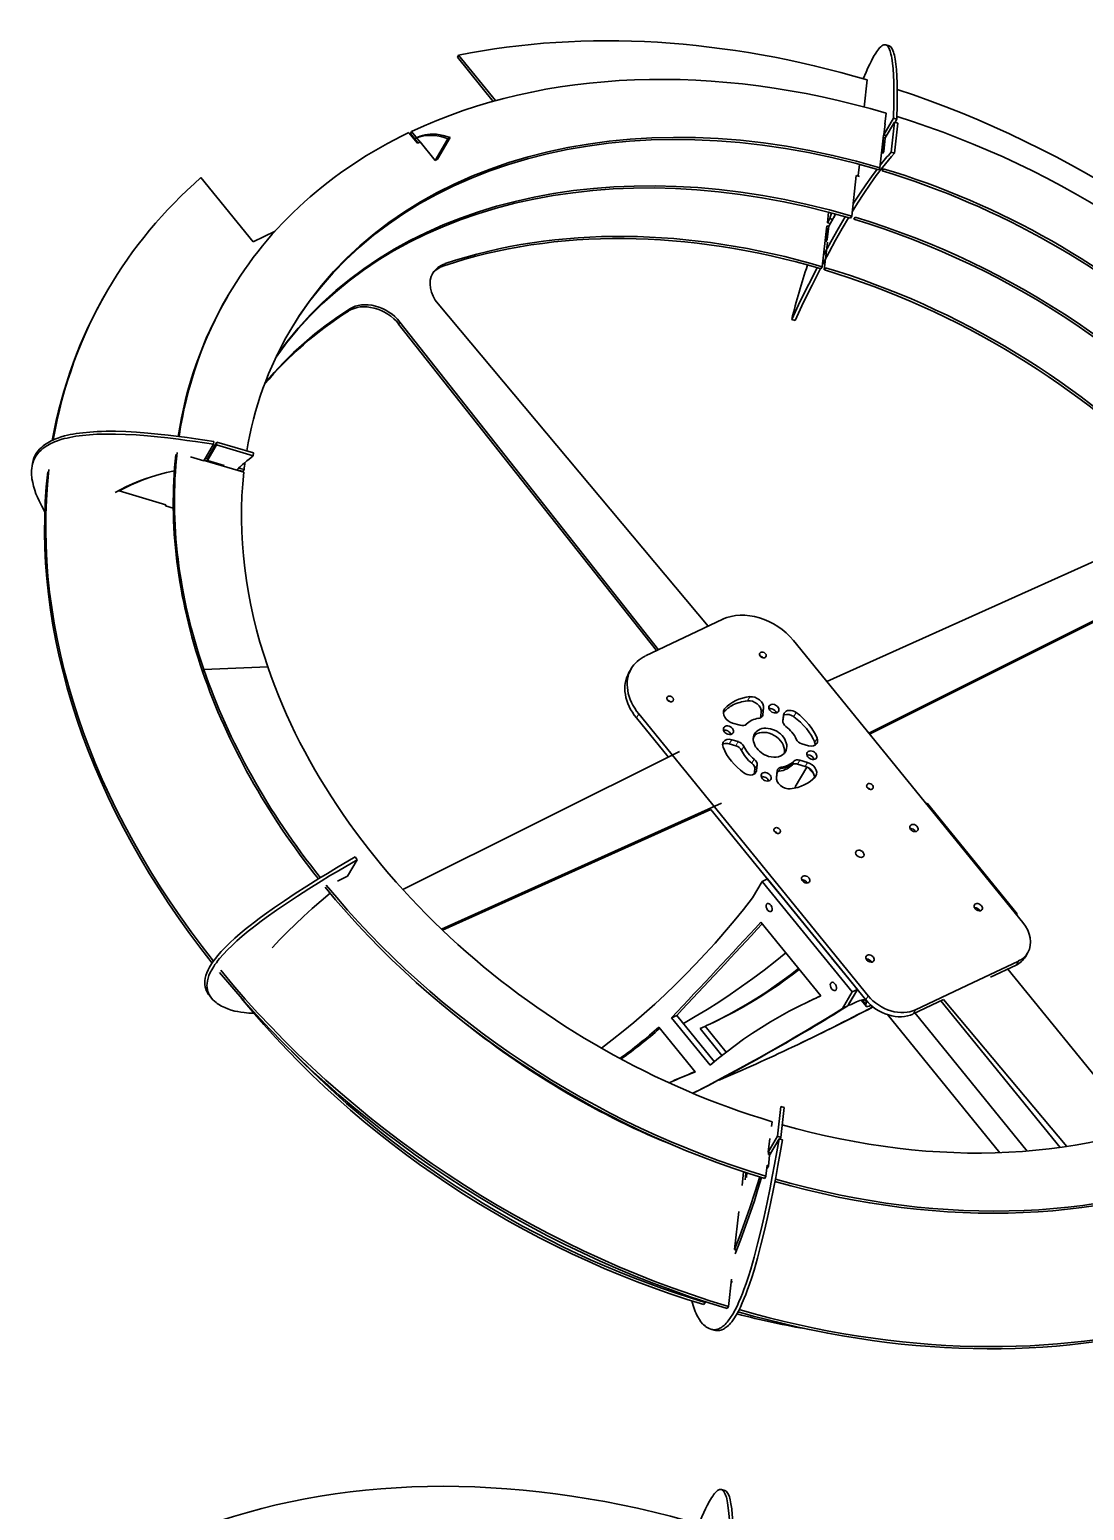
# Model space of a CAD drawing. Extents: x 95 to 1141, y 12 to 831.
# Drawn here: x 759.4 to 858.2, y 661 to 799.6 of the extents above; entities that cross this region are included whole.
import ezdxf

# ---------------------------------------------------------------- set-up
doc = ezdxf.new("R2010")
doc.units = 0

msp = doc.modelspace()

# ---------------------------------------------------------------- linework, layer by layer
at = {"color": 7, "lineweight": 35, "ltscale": 0.008149}
msp.add_line((839.88, 798.08), (839.57, 798.17), dxfattribs=at)
at = {"color": 7, "lineweight": 35, "ltscale": 0.00559}
for p, q in [((799.46, 797.01), (799.58, 797.2)), ((795.06, 789.87), (795.17, 790.06)), ((839.42, 789.27), (839.31, 789.07)), ((836.27, 781.93), (836.39, 782.13)), ((834.09, 779.94), (833.98, 779.74)), ((766.6, 775.03), (766.72, 775.22)), ((779.38, 758.21), (779.49, 758.4)), ((828.24, 692.04), (828.35, 692.24)), ((828.58, 693.18), (828.47, 692.99)), ((822.54, 680.22), (822.66, 680.42))]:
    msp.add_line(p, q, dxfattribs=at)
at = {"color": 7, "lineweight": 35, "ltscale": 0.132791}
msp.add_line((799.46, 797.01), (802.82, 792.88), dxfattribs=at)
at = {"color": 7, "lineweight": 35, "ltscale": 0.137056}
msp.add_line((799.58, 797.2), (803.04, 792.95), dxfattribs=at)
at = {"color": 7, "lineweight": 35, "ltscale": 0.063794}
msp.add_line((837.83, 794.89), (837.54, 792.35), dxfattribs=at)
at = {"color": 7, "lineweight": 35, "ltscale": 0.025695}
for p, q in [((839.61, 791.77), (839.5, 790.75)), ((828.35, 692.24), (828.47, 693.26))]:
    msp.add_line(p, q, dxfattribs=at)
at = {"color": 7, "lineweight": 35, "ltscale": 0.044715}
for p, q in [((839.41, 789.76), (840.31, 791.3)), ((775.73, 759.22), (776.63, 760.77)), ((789.18, 720.34), (790.08, 721.88)), ((827.11, 718.3), (828.01, 719.84)), ((836.92, 709.72), (836.01, 708.18)), ((828.7, 694.2), (829.6, 695.75))]:
    msp.add_line(p, q, dxfattribs=at)
at = {"color": 7, "lineweight": 35, "ltscale": 0.025685}
msp.add_line((839.52, 790.78), (839.41, 789.76), dxfattribs=at)
at = {"color": 7, "lineweight": 35, "ltscale": 0.001044}
msp.add_line((839.52, 790.78), (839.5, 790.74), dxfattribs=at)
at = {"color": 7, "lineweight": 35, "ltscale": 0.000527612}
msp.add_line((839.52, 790.74), (839.5, 790.75), dxfattribs=at)
at = {"color": 7, "lineweight": 35, "ltscale": 0.042641}
msp.add_line((840.39, 790.93), (839.53, 789.46), dxfattribs=at)
at = {"color": 7, "lineweight": 35, "ltscale": 0.07063}
for p, q in [((840.07, 788.12), (840.39, 790.93)), ((840.39, 788.03), (840.7, 790.84))]:
    msp.add_line(p, q, dxfattribs=at)
at = {"color": 7, "lineweight": 35, "ltscale": 0.00815}
for p, q in [((840.62, 791.21), (840.31, 791.3)), ((840.7, 790.84), (840.39, 790.93)), ((840.39, 788.03), (840.07, 788.12)), ((836.82, 785.95), (837.13, 785.86)), ((831.08, 772.37), (830.77, 772.47)), ((829.75, 698.78), (830.06, 698.69)), ((829.43, 695.98), (829.74, 695.88)), ((829.6, 695.75), (829.91, 695.65)), ((823.19, 677.92), (823.5, 677.82)), ((824.51, 662.81), (824.2, 662.9))]:
    msp.add_line(p, q, dxfattribs=at)
at = {"color": 7, "lineweight": 35, "ltscale": 0.008578}
msp.add_line((840.45, 790.92), (840.62, 791.21), dxfattribs=at)
at = {"color": 7, "lineweight": 35, "ltscale": 0.03178}
msp.add_line((794.93, 789.95), (795.73, 788.96), dxfattribs=at)
at = {"color": 7, "lineweight": 35, "ltscale": 0.028535}
msp.add_line((795.06, 789.87), (795.78, 788.98), dxfattribs=at)
at = {"color": 7, "lineweight": 35, "ltscale": 0.031766}
msp.add_line((795.17, 790.06), (795.97, 789.07), dxfattribs=at)
at = {"color": 7, "lineweight": 35, "ltscale": 0.006677}
for p, q in [((795.97, 789.07), (795.73, 788.96)), ((797.61, 787.47), (797.37, 787.35))]:
    msp.add_line(p, q, dxfattribs=at)
at = {"color": 7, "lineweight": 35, "ltscale": 0.055589}
msp.add_line((795.97, 789.08), (797.37, 787.35), dxfattribs=at)
at = {"color": 7, "lineweight": 35, "ltscale": 0.058689}
for p, q in [((797.37, 787.35), (798.56, 789.38)), ((797.61, 787.47), (798.8, 789.49))]:
    msp.add_line(p, q, dxfattribs=at)
at = {"color": 7, "lineweight": 35, "ltscale": 0.006678}
msp.add_line((798.8, 789.49), (798.56, 789.38), dxfattribs=at)
at = {"color": 7, "lineweight": 35, "ltscale": 0.077052}
msp.add_line((839.03, 786.66), (839.38, 789.73), dxfattribs=at)
at = {"color": 7, "lineweight": 35, "ltscale": 0.032105}
for p, q in [((839.28, 787.99), (839.42, 789.27)), ((839.53, 789.46), (839.39, 788.18)), ((834.24, 781.21), (834.09, 779.94)), ((828.57, 694.5), (828.72, 695.78))]:
    msp.add_line(p, q, dxfattribs=at)
at = {"color": 7, "lineweight": 35, "ltscale": 3.07077e-05}
msp.add_line((839.31, 789.07), (839.31, 789.07), dxfattribs=at)
at = {"color": 7, "lineweight": 35, "ltscale": 0.004602}
for p, q in [((839.36, 789.51), (839.53, 789.45)), ((834.03, 781), (834.21, 780.95)), ((834.06, 781.22), (834.23, 781.17))]:
    msp.add_line(p, q, dxfattribs=at)
at = {"color": 7, "lineweight": 35, "ltscale": 0.006852}
msp.add_line((839.38, 789.73), (839.64, 789.65), dxfattribs=at)
at = {"color": 7, "lineweight": 35, "ltscale": 0.006744}
for p, q in [((839.66, 789.68), (839.41, 789.76)), ((834.37, 781.44), (834.11, 781.51)), ((828.57, 694.5), (828.83, 694.43))]:
    msp.add_line(p, q, dxfattribs=at)
at = {"color": 7, "lineweight": 35, "ltscale": 0.002293}
msp.add_line((839.51, 789.24), (839.42, 789.27), dxfattribs=at)
at = {"color": 7, "lineweight": 35, "ltscale": 0.002162}
msp.add_line((839.52, 789.32), (839.47, 789.25), dxfattribs=at)
at = {"color": 7, "lineweight": 35, "ltscale": 0.005589}
for p, q in [((839.39, 788.18), (839.28, 787.99)), ((836.58, 781.84), (836.7, 782.03)), ((777.89, 774.53), (778, 774.72)), ((775.61, 739.49), (775.72, 739.69)), ((775.61, 739.49), (775.72, 739.69)), ((824.73, 679.85), (824.84, 680.04))]:
    msp.add_line(p, q, dxfattribs=at)
at = {"color": 7, "lineweight": 35, "ltscale": 0.026122}
msp.add_line((837.12, 786.98), (837, 785.94), dxfattribs=at)
at = {"color": 7, "lineweight": 35, "ltscale": 0.005588}
for p, q in [((838.92, 786.47), (839.03, 786.66)), ((839.23, 786.38), (839.35, 786.57)), ((833.51, 777.2), (833.62, 777.4)), ((833.82, 777.11), (833.94, 777.3))]:
    msp.add_line(p, q, dxfattribs=at)
at = {"color": 7, "lineweight": 35, "ltscale": 0.19356}
msp.add_line((775.45, 785.75), (780.33, 779.74), dxfattribs=at)
at = {"color": 7, "lineweight": 35, "ltscale": 0.096315}
msp.add_line((836.39, 782.13), (836.82, 785.95), dxfattribs=at)
at = {"color": 7, "lineweight": 35, "ltscale": 0.025035}
msp.add_line((834.22, 782.51), (834.11, 781.51), dxfattribs=at)
at = {"color": 7, "lineweight": 35, "ltscale": 0.027947}
msp.add_line((834.8, 782.18), (834.24, 781.21), dxfattribs=at)
at = {"color": 7, "lineweight": 35, "ltscale": 0.013993}
msp.add_line((834.51, 782.43), (834.34, 781.9), dxfattribs=at)
at = {"color": 7, "lineweight": 35, "ltscale": 0.007704}
msp.add_line((834.83, 782.35), (834.73, 782.05), dxfattribs=at)
at = {"color": 7, "lineweight": 35, "ltscale": 0.004239}
msp.add_line((834.86, 782.34), (834.8, 782.18), dxfattribs=at)
at = {"color": 7, "lineweight": 35, "ltscale": 0.056847}
msp.add_line((782.39, 780.72), (780.33, 779.74), dxfattribs=at)
at = {"color": 7, "lineweight": 35, "ltscale": 0.096301}
msp.add_line((833.62, 777.4), (834.06, 781.22), dxfattribs=at)
at = {"color": 7, "lineweight": 35, "ltscale": 0.031085}
msp.add_line((833.98, 779.74), (834.12, 780.98), dxfattribs=at)
at = {"color": 7, "lineweight": 35, "ltscale": 0.004591}
msp.add_line((834.1, 780.98), (834.01, 780.82), dxfattribs=at)
at = {"color": 7, "lineweight": 35, "ltscale": 0.011179}
for p, q in [((834.34, 781.9), (834.11, 781.51)), ((852.65, 712.79), (852.88, 713.18))]:
    msp.add_line(p, q, dxfattribs=at)
at = {"color": 7, "lineweight": 35, "ltscale": 0.006742}
msp.add_line((834.59, 781.82), (834.34, 781.9), dxfattribs=at)
at = {"color": 7, "lineweight": 35, "ltscale": 0.065216}
msp.add_line((834.12, 779.7), (833.82, 777.11), dxfattribs=at)
at = {"color": 7, "lineweight": 13, "ltscale": 0.005589}
for p, q in [((798.19, 777.49), (798.31, 777.68)), ((824.4, 735.7), (824.51, 735.9))]:
    msp.add_line(p, q, dxfattribs=at)
at = {"color": 7, "lineweight": 35}
for p, q in [((822.95, 743.74), (797.67, 773.93)), ((818.12, 741.45), (793.96, 772.03)), ((818.31, 741.54), (794.08, 772.22)), ((834.06, 738.56), (866.78, 753.29)), ((837.98, 733.74), (869.77, 749.62)), ((838.06, 733.64), (869.66, 749.43)), ((830.93, 742.41), (852.41, 716)), ((816.45, 735.54), (837.94, 709.13)), ((820.25, 732.02), (794.35, 719.08)), ((824.19, 727.18), (797.97, 715.37)), ((823.2, 726.59), (798.07, 715.27)), ((823.2, 726.59), (837.71, 708.75))]:
    msp.add_line(p, q, dxfattribs=at)
at = {"color": 7, "lineweight": 13, "ltscale": 0.00559}
for p, q in [((789.27, 773.25), (789.38, 773.45)), ((793.96, 772.03), (794.08, 772.22)), ((830.83, 730.76), (830.95, 730.96))]:
    msp.add_line(p, q, dxfattribs=at)
at = {"color": 7, "lineweight": 35, "ltscale": 0.042639}
for p, q in [((776.91, 760.73), (776.05, 759.25)), ((776.94, 760.98), (776.08, 759.51)), ((829.43, 695.98), (828.57, 694.5))]:
    msp.add_line(p, q, dxfattribs=at)
at = {"color": 7, "lineweight": 35, "ltscale": 0.00642}
for p, q in [((776.66, 761.02), (776.63, 760.77)), ((776.94, 760.98), (776.91, 760.73)), ((759.63, 758.77), (759.6, 758.51)), ((776.08, 759.51), (776.05, 759.25))]:
    msp.add_line(p, q, dxfattribs=at)
at = {"color": 7, "lineweight": 35, "ltscale": 0.089647}
for p, q in [((780.35, 759.7), (776.91, 760.73)), ((780.38, 759.96), (776.94, 760.98))]:
    msp.add_line(p, q, dxfattribs=at)
at = {"color": 7, "lineweight": 35, "ltscale": 0.006422}
msp.add_line((780.38, 759.96), (780.35, 759.7), dxfattribs=at)
at = {"color": 7, "lineweight": 35, "ltscale": 0.0326}
msp.add_line((774.48, 759.59), (775.73, 759.22), dxfattribs=at)
at = {"color": 7, "lineweight": 35, "ltscale": 0.096859}
msp.add_line((779.46, 758.15), (775.75, 759.26), dxfattribs=at)
at = {"color": 7, "lineweight": 35, "ltscale": 0.045814}
msp.add_line((777.52, 758.76), (775.77, 759.29), dxfattribs=at)
at = {"color": 7, "lineweight": 35, "ltscale": 0.005064}
msp.add_line((776.07, 759.42), (775.88, 759.48), dxfattribs=at)
at = {"color": 7, "lineweight": 35, "ltscale": 0.000914927}
msp.add_line((775.93, 759.24), (775.91, 759.21), dxfattribs=at)
at = {"color": 7, "lineweight": 35, "ltscale": 0.000901507}
msp.add_line((775.96, 759.23), (775.96, 759.19), dxfattribs=at)
at = {"color": 7, "lineweight": 35, "ltscale": 0.040749}
msp.add_line((776.05, 759.25), (777.62, 758.79), dxfattribs=at)
at = {"color": 7, "lineweight": 35, "ltscale": 0.000903023}
msp.add_line((777.52, 758.76), (777.52, 758.73), dxfattribs=at)
at = {"color": 7, "lineweight": 35, "ltscale": 0.002237}
msp.add_line((777.62, 758.79), (777.57, 758.71), dxfattribs=at)
at = {"color": 7, "lineweight": 35, "ltscale": 0.013034}
msp.add_line((779.49, 758.4), (778.99, 758.55), dxfattribs=at)
at = {"color": 7, "lineweight": 35, "ltscale": 0.015041}
msp.add_line((779.38, 758.21), (778.8, 758.38), dxfattribs=at)
at = {"color": 7, "lineweight": 35, "ltscale": 0.002101}
msp.add_line((767.79, 756.48), (767.78, 756.4), dxfattribs=at)
at = {"color": 7, "lineweight": 35, "ltscale": 0.114097}
msp.add_line((767.78, 756.4), (772.16, 755.09), dxfattribs=at)
at = {"color": 7, "lineweight": 35, "ltscale": 0.002209}
msp.add_line((772.14, 755.1), (772.13, 755.01), dxfattribs=at)
at = {"color": 7, "lineweight": 35, "ltscale": 0.00133}
msp.add_line((772.16, 755.09), (772.13, 755.04), dxfattribs=at)
at = {"color": 7, "lineweight": 35, "ltscale": 0.01912}
msp.add_line((772.86, 754.79), (772.13, 755.01), dxfattribs=at)
at = {"color": 7, "lineweight": 35, "ltscale": 0.100156}
msp.add_line((824.31, 744.39), (820.69, 742.67), dxfattribs=at)
at = {"color": 7, "lineweight": 35, "ltscale": 0.100157}
msp.add_line((817.07, 740.95), (820.69, 742.67), dxfattribs=at)
at = {"color": 7, "lineweight": 35, "ltscale": 0.149929}
msp.add_line((775.72, 739.69), (781.71, 739.92), dxfattribs=at)
msp.add_line((775.72, 739.69), (781.71, 739.92), dxfattribs=at)
at = {"color": 7, "lineweight": 35, "ltscale": 0.011178}
msp.add_line((815.53, 739.39), (815.76, 739.77), dxfattribs=at)
at = {"color": 7, "lineweight": 13, "ltscale": 0.011178}
for p, q in [((826.62, 736.75), (826.85, 737.14)), ((816.23, 735.15), (816.45, 735.54)), ((827.91, 735.67), (828.14, 736.05)), ((824.92, 732.72), (825.15, 733.11)), ((832.92, 732.87), (833.14, 733.26)), ((827.04, 730.91), (827.26, 731.3)), ((827.31, 730.37), (827.54, 730.75)), ((830.73, 730.71), (830.96, 731.1)), ((829.57, 730.16), (829.79, 730.54))]:
    msp.add_line(p, q, dxfattribs=at)
at = {"color": 7, "lineweight": 35, "ltscale": 0.117739}
msp.add_line((816.23, 735.15), (819.2, 731.5), dxfattribs=at)
at = {"color": 7, "lineweight": 13, "ltscale": 0.006023}
msp.add_line((824.4, 735.83), (824.52, 736.04), dxfattribs=at)
at = {"color": 7, "lineweight": 35, "ltscale": 0.012652}
msp.add_line((827.86, 735.16), (827.91, 735.67), dxfattribs=at)
at = {"color": 7, "lineweight": 13, "ltscale": 0.007684}
msp.add_line((827.92, 735.2), (828.07, 735.47), dxfattribs=at)
at = {"color": 7, "lineweight": 35, "ltscale": 0.014765}
for p, q in [((828.07, 735.47), (828.14, 736.05)), ((829.41, 730.19), (829.35, 729.61))]:
    msp.add_line(p, q, dxfattribs=at)
at = {"color": 7, "lineweight": 35, "ltscale": 0.010319}
msp.add_line((829.99, 735.27), (829.94, 734.86), dxfattribs=at)
at = {"color": 7, "lineweight": 35, "ltscale": 0.01279}
for p, q in [((830, 735.41), (829.95, 734.91)), ((827.48, 730.24), (827.54, 730.75))]:
    msp.add_line(p, q, dxfattribs=at)
at = {"color": 7, "lineweight": 13, "ltscale": 0.011181}
for p, q in [((830.97, 735.27), (831.19, 735.65)), ((825.55, 732.54), (825.77, 732.93))]:
    msp.add_line(p, q, dxfattribs=at)
at = {"color": 7, "lineweight": 35, "ltscale": 0.01874}
for p, q in [((825.23, 734.67), (825.94, 734.46)), ((832.03, 730.6), (831.31, 730.82)), ((832.26, 730.99), (831.54, 731.2))]:
    msp.add_line(p, q, dxfattribs=at)
at = {"color": 7, "lineweight": 35, "ltscale": 0.016233}
for p, q in [((825.55, 732.54), (824.92, 732.72)), ((831.71, 732.73), (832.34, 732.55))]:
    msp.add_line(p, q, dxfattribs=at)
at = {"color": 7, "lineweight": 35, "ltscale": 0.016235}
msp.add_line((825.77, 732.93), (825.15, 733.11), dxfattribs=at)
at = {"color": 7, "lineweight": 13, "ltscale": 0.011179}
for p, q in [((826.07, 732.11), (826.29, 732.49)), ((831.31, 730.82), (831.54, 731.2)), ((832.03, 730.6), (832.26, 730.99)), ((837.71, 708.75), (837.94, 709.13)), ((842.13, 707.43), (842.35, 707.81))]:
    msp.add_line(p, q, dxfattribs=at)
at = {"color": 7, "lineweight": 35, "ltscale": 0.011895}
msp.add_line((827.26, 729.89), (827.31, 730.37), dxfattribs=at)
at = {"color": 7, "lineweight": 13, "ltscale": 0.009617}
msp.add_line((827.29, 729.91), (827.48, 730.24), dxfattribs=at)
at = {"color": 7, "lineweight": 35, "ltscale": 0.012532}
msp.add_line((829.4, 730.05), (829.34, 729.55), dxfattribs=at)
at = {"color": 7, "lineweight": 35, "ltscale": 0.053827}
msp.add_line((832.18, 730.55), (831.09, 728.69), dxfattribs=at)
at = {"color": 7, "lineweight": 35, "ltscale": 0.020048}
msp.add_line((832.35, 730.46), (832.86, 729.84), dxfattribs=at)
at = {"color": 7, "lineweight": 35, "ltscale": 0.00258}
msp.add_line((831.09, 728.69), (831.16, 728.61), dxfattribs=at)
at = {"color": 7, "lineweight": 35, "ltscale": 0.002583}
msp.add_line((843.46, 727.17), (843.36, 727.13), dxfattribs=at)
at = {"color": 7, "lineweight": 35, "ltscale": 0.333533}
for p, q in [((843.46, 727.17), (851.88, 716.82)), ((828.01, 719.84), (836.43, 709.49)), ((828.5, 720.07), (836.92, 709.72))]:
    msp.add_line(p, q, dxfattribs=at)
at = {"color": 7, "lineweight": 35, "ltscale": 0.007941}
msp.add_line((789.88, 722.13), (790.08, 721.88), dxfattribs=at)
at = {"color": 7, "lineweight": 35, "ltscale": 0.026708}
msp.add_line((788.22, 719.88), (789.18, 720.34), dxfattribs=at)
at = {"color": 7, "lineweight": 35, "ltscale": 0.013355}
for p, q in [((828.5, 720.07), (828.01, 719.84)), ((836.92, 709.72), (836.43, 709.49)), ((820, 707.3), (819.52, 707.07)), ((831.31, 704.55), (830.82, 704.32))]:
    msp.add_line(p, q, dxfattribs=at)
at = {"color": 7, "lineweight": 35, "ltscale": 0.000918332}
msp.add_line((828.48, 720.09), (828.46, 720.06), dxfattribs=at)
at = {"color": 7, "lineweight": 35, "ltscale": 0.095296}
for p, q in [((830.89, 717.13), (828.48, 720.09)), ((836.92, 709.72), (834.51, 712.68))]:
    msp.add_line(p, q, dxfattribs=at)
at = {"color": 7, "lineweight": 35, "ltscale": 0.002582}
msp.add_line((851.88, 716.82), (851.78, 716.78), dxfattribs=at)
at = {"color": 7, "lineweight": 35, "ltscale": 0.002679}
msp.add_line((851.88, 716.82), (851.82, 716.73), dxfattribs=at)
at = {"color": 7, "lineweight": 35, "ltscale": 0.222355}
msp.add_line((827.88, 716.02), (833.5, 709.12), dxfattribs=at)
at = {"color": 7, "lineweight": 35, "ltscale": 0.133543}
for p in [(852, 712.39), (842.35, 707.81)]:
    msp.add_line(p, (847.18, 710.1), dxfattribs=at)
at = {"color": 7, "lineweight": 35, "ltscale": 0.066315}
msp.add_line((851.78, 712.01), (849.38, 710.87), dxfattribs=at)
at = {"color": 7, "lineweight": 35, "ltscale": 0.486375}
msp.add_line((851.01, 711.64), (863.28, 696.55), dxfattribs=at)
at = {"color": 7, "lineweight": 13, "ltscale": 0.011177}
msp.add_line((851.78, 712.01), (852, 712.39), dxfattribs=at)
at = {"color": 7, "lineweight": 35, "ltscale": 0.007942}
msp.add_line((776.24, 709.16), (776.44, 708.92), dxfattribs=at)
at = {"color": 7, "lineweight": 35, "ltscale": 0.013353}
for p, q in [((832.8, 708.81), (832.32, 708.58)), ((836.01, 708.18), (835.53, 707.95))]:
    msp.add_line(p, q, dxfattribs=at)
at = {"color": 7, "lineweight": 35, "ltscale": 0.044713}
msp.add_line((836.43, 709.49), (835.53, 707.95), dxfattribs=at)
at = {"color": 7, "lineweight": 35, "ltscale": 0.039125}
msp.add_line((836.92, 709.72), (836.13, 708.37), dxfattribs=at)
at = {"color": 7, "lineweight": 35, "ltscale": 0.016108}
msp.add_line((836.26, 708.29), (836.84, 708.57), dxfattribs=at)
at = {"color": 7, "lineweight": 35, "ltscale": 0.018025}
msp.add_line((837.73, 708.17), (837.27, 708.73), dxfattribs=at)
at = {"color": 7, "lineweight": 13, "ltscale": 0.013314}
msp.add_line((837.72, 708.34), (837.39, 708.75), dxfattribs=at)
at = {"color": 7, "lineweight": 35, "ltscale": 0.079337}
msp.add_line((842.13, 707.43), (844.99, 708.79), dxfattribs=at)
at = {"color": 7, "lineweight": 35, "ltscale": 0.442446}
msp.add_line((844.73, 708.66), (855.9, 694.93), dxfattribs=at)
at = {"color": 7, "lineweight": 35, "ltscale": 0.44878}
msp.add_line((844.99, 708.79), (856.52, 695.03), dxfattribs=at)
at = {"color": 7, "lineweight": 35, "ltscale": 0.139591}
msp.add_line((820, 707.3), (823.52, 702.97), dxfattribs=at)
at = {"color": 7, "lineweight": 35, "ltscale": 0.000892707}
msp.add_line((836.11, 708.28), (836.09, 708.3), dxfattribs=at)
at = {"color": 7, "lineweight": 35, "ltscale": 0.001003}
for p, q in [((838.2, 708.24), (838.17, 708.22)), ((823.94, 701.26), (823.97, 701.23))]:
    msp.add_line(p, q, dxfattribs=at)
at = {"color": 7, "lineweight": 35, "ltscale": 0.416564}
msp.add_line((839.74, 707.37), (850.26, 694.44), dxfattribs=at)
at = {"color": 7, "lineweight": 35, "ltscale": 0.416508}
msp.add_line((842.32, 707.52), (852.83, 694.59), dxfattribs=at)
at = {"color": 7, "lineweight": 35, "ltscale": 0.135001}
msp.add_line((818.33, 706.21), (821.74, 702.02), dxfattribs=at)
at = {"color": 7, "lineweight": 35, "ltscale": 0.142943}
msp.add_line((819.52, 707.07), (823.12, 702.64), dxfattribs=at)
at = {"color": 7, "lineweight": 35, "ltscale": 0.081062}
msp.add_line((822.19, 706.06), (824.23, 703.55), dxfattribs=at)
at = {"color": 7, "lineweight": 35, "ltscale": 0.0779}
msp.add_line((822.68, 706.28), (824.64, 703.87), dxfattribs=at)
at = {"color": 7, "lineweight": 35, "ltscale": 0.013354}
msp.add_line((823.57, 706.71), (823.09, 706.48), dxfattribs=at)
at = {"color": 7, "lineweight": 35, "ltscale": 0.00234}
msp.add_line((808.27, 700.99), (808.19, 700.94), dxfattribs=at)
at = {"color": 7, "lineweight": 35, "ltscale": 0.00253}
msp.add_line((809.68, 700.15), (809.59, 700.11), dxfattribs=at)
at = {"color": 7, "lineweight": 35, "ltscale": 0.002553}
msp.add_line((809.7, 700.14), (809.61, 700.09), dxfattribs=at)
at = {"color": 7, "lineweight": 35, "ltscale": 0.002294}
msp.add_line((813.29, 698.15), (813.21, 698.11), dxfattribs=at)
at = {"color": 7, "lineweight": 35, "ltscale": 0.070632}
for p, q in [((829.75, 698.78), (829.43, 695.98)), ((830.06, 698.69), (829.74, 695.88))]:
    msp.add_line(p, q, dxfattribs=at)
at = {"color": 7, "lineweight": 35, "ltscale": 0.001858}
msp.add_line((815.49, 697.04), (815.42, 697.01), dxfattribs=at)
at = {"color": 7, "lineweight": 35, "ltscale": 0.011182}
msp.add_line((828.93, 697.34), (828.88, 696.9), dxfattribs=at)
at = {"color": 7, "lineweight": 35, "ltscale": 0.004428}
msp.add_line((829.74, 695.88), (829.65, 695.73), dxfattribs=at)
at = {"color": 7, "lineweight": 35, "ltscale": 0.003072}
msp.add_line((828.59, 693.22), (828.47, 693.26), dxfattribs=at)
at = {"color": 7, "lineweight": 35, "ltscale": 0.025683}
msp.add_line((828.58, 693.18), (828.7, 694.2), dxfattribs=at)
at = {"color": 7, "lineweight": 35, "ltscale": 0.005414}
msp.add_line((828.61, 694.49), (828.59, 694.28), dxfattribs=at)
at = {"color": 7, "lineweight": 35, "ltscale": 0.003489}
msp.add_line((828.59, 694.28), (828.72, 694.24), dxfattribs=at)
at = {"color": 7, "lineweight": 35, "ltscale": 0.002136}
msp.add_line((828.8, 694.44), (828.79, 694.35), dxfattribs=at)
at = {"color": 7, "lineweight": 35, "ltscale": 0.032864}
msp.add_line((826.27, 692.66), (826.12, 691.36), dxfattribs=at)
at = {"color": 7, "lineweight": 35, "ltscale": 0.015301}
msp.add_line((826.41, 691.91), (826.48, 692.52), dxfattribs=at)
at = {"color": 7, "lineweight": 35, "ltscale": 0.001873}
msp.add_line((826.48, 692.52), (826.52, 692.58), dxfattribs=at)
at = {"color": 7, "lineweight": 35, "ltscale": 0.010898}
msp.add_line((826.53, 692.13), (826.58, 692.56), dxfattribs=at)
at = {"color": 7, "lineweight": 35, "ltscale": 0.001203}
msp.add_line((828.49, 693.02), (828.44, 693.04), dxfattribs=at)
at = {"color": 7, "lineweight": 35, "ltscale": 0.00102}
msp.add_line((828.47, 692.99), (828.47, 693.03), dxfattribs=at)
at = {"color": 7, "lineweight": 35, "ltscale": 0.089893}
msp.add_line((825.4, 685.37), (825.81, 688.95), dxfattribs=at)
at = {"color": 7, "lineweight": 35, "ltscale": 0.005352}
msp.add_line((825.4, 685.37), (825.61, 685.31), dxfattribs=at)
at = {"color": 7, "lineweight": 35, "ltscale": 0.064205}
msp.add_line((824.84, 680.04), (825.13, 682.59), dxfattribs=at)
at = {"color": 7, "lineweight": 35, "ltscale": 0.00469}
msp.add_line((825.19, 682.42), (825.09, 682.26), dxfattribs=at)
at = {"color": 7, "lineweight": 35, "ltscale": 0.001187}
msp.add_line((825.1, 682.37), (825.15, 682.36), dxfattribs=at)
at = {"color": 7, "lineweight": 35, "ltscale": 0.001975}
msp.add_line((822.66, 680.42), (822.66, 680.49), dxfattribs=at)
at = {"color": 7, "lineweight": 35}
for points in [[(839.57, 798.17), (839.48, 798.18), (839.39, 798.17), (839.3, 798.14), (839.2, 798.08), (839.1, 797.99), (839, 797.89), (838.92, 797.8), (838.83, 797.69), (838.74, 797.56), (838.64, 797.41), (838.44, 797.07), (838.23, 796.68), (838.07, 796.36), (837.91, 796.02), (837.73, 795.62), (837.47, 794.99)], [(840.31, 791.3), (840.34, 792.7), (840.34, 793.34), (840.34, 793.94), (840.32, 794.68), (840.3, 795.35), (840.26, 795.94), (840.2, 796.47), (840.14, 796.92), (840.1, 797.12), (840.06, 797.3), (840.02, 797.45), (839.98, 797.59), (839.92, 797.75), (839.86, 797.88), (839.79, 797.99), (839.72, 798.07), (839.65, 798.13), (839.57, 798.17)], [(840.62, 791.21), (840.65, 792.61), (840.65, 793.25), (840.65, 793.85), (840.64, 794.59), (840.61, 795.25), (840.57, 795.85), (840.52, 796.37), (840.45, 796.83), (840.42, 797.03), (840.38, 797.21), (840.34, 797.36), (840.3, 797.49), (840.24, 797.65), (840.17, 797.79), (840.11, 797.9), (840.04, 797.98), (839.96, 798.04), (839.88, 798.08)], [(795.5, 789.4), (795.73, 789.5), (795.95, 789.57), (796.19, 789.63), (796.43, 789.67), (796.68, 789.7), (796.97, 789.7), (797.27, 789.68), (797.58, 789.64), (797.9, 789.58), (798.22, 789.49), (798.56, 789.38)], [(795.75, 789.52), (795.97, 789.61), (796.2, 789.69), (796.43, 789.75), (796.67, 789.79), (796.92, 789.81), (797.21, 789.82), (797.51, 789.8), (797.82, 789.76), (798.14, 789.69), (798.46, 789.6), (798.8, 789.49)], [(840.39, 788.03), (840.11, 787.71), (839.83, 787.38), (839.55, 787.04), (839.26, 786.68), (838.69, 785.93), (838.12, 785.12), (837.53, 784.27), (836.94, 783.36), (836.43, 782.55)], [(838.76, 786.52), (838.23, 785.82), (837.7, 785.07), (837.17, 784.28), (836.63, 783.45), (836.52, 783.28)], [(836.09, 781.99), (835.49, 780.97), (834.88, 779.89), (834.27, 778.77), (833.65, 777.6)], [(835.78, 782.08), (835.11, 780.94), (834.43, 779.74), (833.75, 778.47)], [(833.14, 777.31), (832.36, 775.77), (831.57, 774.16), (830.77, 772.47)], [(833.45, 777.22), (832.67, 775.68), (831.88, 774.07), (831.08, 772.37)], [(776.63, 760.77), (775.77, 760.9), (774.93, 761.03), (774.14, 761.14), (773.36, 761.25), (772.35, 761.37), (771.38, 761.48), (770.45, 761.57), (769.39, 761.65), (768.38, 761.7), (767.43, 761.73), (766.54, 761.73), (766.11, 761.73), (765.7, 761.71), (765, 761.67), (764.35, 761.61), (763.74, 761.52), (763.45, 761.47), (763.17, 761.42), (762.91, 761.36), (762.65, 761.3), (762.33, 761.21), (762.02, 761.11), (761.74, 761), (761.56, 760.92), (761.39, 760.84), (761.22, 760.75), (761.07, 760.67), (760.85, 760.53), (760.65, 760.38), (760.47, 760.22), (760.3, 760.06), (760.14, 759.87), (760, 759.66), (759.87, 759.45), (759.77, 759.23), (759.7, 759), (759.64, 758.76), (759.6, 758.51)], [(776.66, 761.02), (775.8, 761.16), (774.96, 761.28), (774.16, 761.4), (773.39, 761.5), (772.38, 761.63), (771.41, 761.73), (770.48, 761.82), (769.42, 761.9), (768.41, 761.96), (767.46, 761.99), (766.57, 761.99), (766.14, 761.98), (765.73, 761.97), (765.03, 761.92), (764.38, 761.86), (763.77, 761.78), (763.48, 761.73), (763.2, 761.68), (762.94, 761.62), (762.68, 761.55), (762.36, 761.46), (762.05, 761.36), (761.77, 761.25), (761.59, 761.17), (761.41, 761.09), (761.25, 761.01), (761.1, 760.92), (760.88, 760.78), (760.68, 760.63), (760.5, 760.48), (760.33, 760.32), (760.17, 760.12), (760.02, 759.92), (759.9, 759.7), (759.8, 759.48), (759.72, 759.25), (759.67, 759.01), (759.63, 758.77)], [(759.6, 758.51), (759.59, 758.36), (759.58, 758.2), (759.58, 758.04), (759.59, 757.88), (759.6, 757.71), (759.62, 757.54), (759.69, 757.19), (759.77, 756.84), (759.89, 756.47), (760, 756.14), (760.14, 755.81), (760.29, 755.48), (760.41, 755.23), (760.54, 754.97), (760.82, 754.46)], [(772.96, 758.28), (772.23, 758.12), (771.52, 757.94), (770.83, 757.74), (770.22, 757.53), (769.62, 757.32), (769.05, 757.08), (768.48, 756.83), (767.93, 756.55), (767.4, 756.26)], [(770.73, 757.71), (770.11, 757.48), (769.51, 757.23), (768.92, 756.97), (768.34, 756.69), (767.78, 756.4)], [(789.88, 722.13), (788.13, 721.1), (787.3, 720.6), (786.5, 720.11), (785.36, 719.4), (784.28, 718.71), (783.27, 718.04), (782.33, 717.4), (781.36, 716.71), (780.9, 716.37), (780.46, 716.03), (780.05, 715.72), (779.67, 715.42), (779.12, 714.96), (778.62, 714.52), (778.16, 714.1), (777.74, 713.69), (777.34, 713.27), (777, 712.87), (776.84, 712.67), (776.69, 712.48), (776.56, 712.3), (776.44, 712.12), (776.26, 711.83), (776.12, 711.55), (776, 711.28), (775.91, 711.03), (775.85, 710.78), (775.82, 710.55), (775.81, 710.34), (775.82, 710.15), (775.85, 709.96), (775.89, 709.79), (775.95, 709.64), (776.02, 709.49), (776.1, 709.36), (776.16, 709.26), (776.24, 709.16)], [(790.08, 721.88), (788.33, 720.85), (787.5, 720.36), (786.7, 719.87), (785.56, 719.15), (784.48, 718.46), (783.47, 717.79), (782.53, 717.15), (781.56, 716.46), (781.1, 716.12), (780.66, 715.78), (780.25, 715.47), (779.87, 715.17), (779.32, 714.71), (778.82, 714.27), (778.36, 713.85), (777.94, 713.44), (777.55, 713.02), (777.2, 712.62), (777.04, 712.43), (776.89, 712.23), (776.76, 712.05), (776.64, 711.88), (776.47, 711.58), (776.32, 711.3), (776.2, 711.04), (776.11, 710.78), (776.05, 710.53), (776.02, 710.3), (776.01, 710.1), (776.02, 709.9), (776.05, 709.72), (776.09, 709.54), (776.15, 709.39), (776.22, 709.25), (776.3, 709.11), (776.37, 709.01), (776.44, 708.92)], [(787.55, 718.73), (786.7, 718.02), (785.87, 717.3), (785.06, 716.57), (784.3, 715.85), (783.55, 715.12), (782.83, 714.39), (782.13, 713.64)], [(827.11, 718.3), (826.25, 717.21), (825.38, 716.14), (824.49, 715.09), (823.59, 714.07), (822.68, 713.06), (821.76, 712.08), (820.82, 711.12), (819.87, 710.17), (818.91, 709.25), (817.94, 708.35), (816.96, 707.49), (815.98, 706.64), (814.98, 705.82), (813.97, 705.01), (812.95, 704.23)], [(830.22, 713.15), (829.21, 712.33), (828.18, 711.53), (827.14, 710.76), (826.08, 710), (825.02, 709.26), (823.94, 708.55), (822.85, 707.86), (821.74, 707.18), (820.63, 706.53)], [(831.4, 711.7), (830.65, 711.11), (829.89, 710.54), (829.12, 709.99), (828.34, 709.45), (827.49, 708.9), (826.63, 708.37), (825.76, 707.87), (824.88, 707.38), (823.99, 706.92), (823.09, 706.48)], [(831.48, 711.61), (830.82, 711.1), (830.16, 710.62), (829.49, 710.14), (828.82, 709.68), (827.97, 709.13), (827.11, 708.6), (826.25, 708.1), (825.36, 707.61), (824.47, 707.15), (823.57, 706.71)], [(776.44, 708.92), (776.57, 708.77), (776.71, 708.63), (776.86, 708.51), (776.98, 708.42), (777.11, 708.33), (777.38, 708.17), (777.67, 708.03), (777.97, 707.91), (778.29, 707.8), (778.61, 707.71), (778.9, 707.65), (779.19, 707.6), (779.48, 707.56), (779.71, 707.54), (779.94, 707.52), (780.41, 707.51)], [(832.32, 708.58), (831.42, 708.14), (830.53, 707.68), (829.66, 707.2), (828.79, 706.7), (827.94, 706.18), (827.1, 705.63), (826.27, 705.07), (825.47, 704.49), (824.68, 703.89), (823.9, 703.28), (823.12, 702.64)], [(829.6, 695.75), (829.38, 694.52), (829.17, 693.34), (828.95, 692.22), (828.74, 691.14), (828.46, 689.77), (828.18, 688.47), (827.91, 687.26), (827.58, 685.91), (827.25, 684.67), (827.09, 684.09), (826.93, 683.54), (826.71, 682.85), (826.5, 682.21), (826.29, 681.62), (826.15, 681.25), (826.01, 680.9), (825.83, 680.47), (825.65, 680.07), (825.47, 679.72), (825.25, 679.33), (825.04, 679), (824.83, 678.71), (824.73, 678.58), (824.63, 678.47), (824.53, 678.36), (824.43, 678.27), (824.33, 678.19), (824.24, 678.12), (824.14, 678.06), (824.05, 678.01), (823.93, 677.95), (823.81, 677.91), (823.69, 677.89), (823.61, 677.87), (823.52, 677.87), (823.44, 677.87), (823.35, 677.88), (823.19, 677.92)], [(829.91, 695.65), (829.69, 694.43), (829.48, 693.24), (829.27, 692.12), (829.06, 691.05), (828.77, 689.68), (828.49, 688.38), (828.22, 687.17), (827.89, 685.81), (827.56, 684.57), (827.4, 684), (827.24, 683.45), (827.03, 682.76), (826.81, 682.12), (826.6, 681.53), (826.46, 681.16), (826.33, 680.81), (826.14, 680.38), (825.96, 679.98), (825.78, 679.62), (825.57, 679.24), (825.36, 678.9), (825.15, 678.62), (825.04, 678.49), (824.94, 678.37), (824.84, 678.27), (824.74, 678.18), (824.64, 678.1), (824.55, 678.03), (824.46, 677.97), (824.37, 677.92), (824.24, 677.86), (824.12, 677.82), (824.01, 677.79), (823.92, 677.78), (823.84, 677.78), (823.75, 677.78), (823.66, 677.79), (823.5, 677.82)], [(827.78, 692.18), (827.32, 690.72), (826.84, 689.28), (826.38, 687.96), (825.9, 686.65), (825.4, 685.37)], [(827.94, 692.13), (827.61, 691.03), (827.27, 689.95), (826.92, 688.88), (826.45, 687.56), (825.97, 686.25), (825.47, 684.98)], [(823.19, 677.92), (823.05, 677.97), (822.92, 678.03), (822.79, 678.11), (822.7, 678.18), (822.62, 678.25), (822.52, 678.33), (822.43, 678.43), (822.27, 678.62), (822.12, 678.84), (821.98, 679.08), (821.89, 679.24), (821.82, 679.4), (821.74, 679.58), (821.67, 679.77), (821.54, 680.15), (821.43, 680.57)], [(824.2, 662.9), (824.11, 662.91), (824.02, 662.9), (823.93, 662.87), (823.83, 662.81), (823.73, 662.72), (823.63, 662.62), (823.55, 662.53), (823.46, 662.42), (823.37, 662.29), (823.27, 662.14), (823.07, 661.8), (822.86, 661.41), (822.7, 661.09), (822.54, 660.75), (822.36, 660.35), (822.07, 659.67)], [(824.94, 656.04), (824.97, 657.44), (824.97, 658.08), (824.97, 658.67), (824.95, 659.41), (824.93, 660.08), (824.89, 660.67), (824.83, 661.2), (824.77, 661.65), (824.73, 661.85), (824.69, 662.03), (824.65, 662.18), (824.61, 662.32), (824.55, 662.48), (824.49, 662.61), (824.42, 662.72), (824.35, 662.8), (824.28, 662.86), (824.2, 662.9)], [(825.25, 655.94), (825.28, 657.34), (825.28, 657.98), (825.28, 658.58), (825.27, 659.32), (825.24, 659.98), (825.2, 660.58), (825.15, 661.1), (825.08, 661.56), (825.05, 661.76), (825.01, 661.94), (824.97, 662.09), (824.93, 662.22), (824.87, 662.38), (824.8, 662.52), (824.74, 662.63), (824.67, 662.71), (824.59, 662.77), (824.51, 662.81)]]:
    msp.add_lwpolyline(points, dxfattribs=at)
for centre, radius, start, end in [((796.83, 786.62), 3.08, 115.3925, 117.3962), ((860.58, 769.96), 27.39, 138.4624, 141.7655), ((900.79, 754.94), 72.18, 161.735, 165.9487), ((802.47, 732.17), 35.32, 128.7736, 132.145), ((-211.18, 1679.47), 1417, 316.66703, 317.16242), ((-210.56, 1679.57), 1416.81, 316.66701, 317.14127), ((850.24, 670.8), 41.82, 113.603, 115.3838), ((850.7, 671.07), 41.77, 114.3392, 115.3845), ((729.94, 878.14), 200.29, 297.2039, 301.8163), ((730.44, 878.34), 200.25, 297.0544, 301.8167), ((745.39, 884.34), 199.26, 295.3896, 297.8162), ((745.87, 884.56), 199.25, 295.3896, 297.6656), ((789.02, 738.74), 43.79, 305.8868, 312.0162), ((789.67, 738.76), 43.52, 305.2387, 311.3541), ((805.18, 744.22), 41.77, 294.0287, 295.3851), ((745.25, 884.63), 199.58, 293.2286, 295.3889), ((858.11, 612.68), 96.48, 112.1574, 113.7509), ((857.66, 612.38), 96.56, 111.8357, 113.4247)]:
    msp.add_arc(centre, radius, start, end, dxfattribs=at)
for centre, major_axis, ratio, start_param, end_param in [((831.49, 737.42), (64.77, -37.81), 0.741704, 1.889479, 2.448562), ((834.14, 741.96), (56.13, -32.77), 0.741704, 1.889821, 2.670091), ((834.03, 741.76), (50.38, -29.41), 0.741704, 1.890114, 3.139011), ((834.14, 741.96), (50.38, -29.41), 0.741704, 1.890114, 3.141546), ((831.49, 737.42), (64.77, -37.81), 0.741704, 1.154796, 1.849279), ((834.14, 741.96), (56.13, -32.77), 0.741704, 1.120583, 1.87315), ((834.14, 741.96), (56.14, -32.77), 0.741704, 2.675219, 3.141586), ((831.38, 737.22), (50.38, -29.41), 0.741704, 1.890102, 3.078165), ((831.49, 737.42), (50.38, -29.41), 0.741704, 1.890102, 3.080751), ((834.03, 741.76), (50.38, -29.41), 0.741704, 0.708677, 1.8844), ((834.14, 741.96), (50.38, -29.41), 0.741704, 0.708677, 1.8844), ((831.49, 737.42), (64.77, -37.81), 0.741704, 2.896748, 3.141679), ((831.49, 737.42), (50.38, -29.41), 0.741704, 0.319318, 1.884412), ((828.62, 732.49), (50.38, -29.41), 0.741704, 1.890114, 2.566761), ((828.73, 732.69), (50.38, -29.41), 0.741704, 1.890114, 2.566761), ((831.38, 737.22), (50.38, -29.41), 0.741704, 0.319318, 1.884412), ((800.04, 775.11), (2.88, -1.68), 0.741704, 3.141619, 4.260905), ((799.93, 774.92), (2.88, -1.68), 0.741704, 2.566761, 3.096399), ((800.04, 775.11), (2.88, -1.68), 0.741704, 2.566761, 3.141619), ((828.62, 732.49), (50.38, -29.41), 0.741704, 1.207753, 1.8844), ((828.73, 732.69), (50.38, -29.41), 0.741704, 1.207753, 1.8844), ((831.49, 737.42), (64.77, -37.81), 0.741704, 3.141679, 3.409103), ((831.38, 737.22), (64.77, -37.81), 0.741704, 3.141679, 3.406359), ((834.03, 741.76), (56.14, -32.77), 0.741704, 3.141586, 3.426425), ((834.14, 741.96), (56.14, -32.77), 0.741704, 3.141586, 3.430564), ((791.52, 770.93), (2.88, -1.68), 0.741704, 1.084405, 2.778549), ((791.63, 771.12), (2.88, -1.68), 0.741704, 1.084405, 2.778549), ((828.62, 732.49), (50.38, -29.41), 0.741704, 2.778549, 3.014656), ((828.73, 732.69), (50.38, -29.41), 0.741704, 2.778549, 3.01726), ((834.14, 741.96), (50.38, -29.41), 0.741704, 3.141546, 3.415755), ((834.03, 741.76), (56.14, -32.77), 0.741704, 3.460617, 3.851186), ((834.14, 741.96), (56.14, -32.77), 0.741704, 3.460617, 3.851186), ((834.14, 741.96), (50.38, -29.41), 0.741704, 3.440454, 3.455196), ((831.38, 737.22), (64.77, -37.81), 0.741704, 3.458053, 4.230142), ((831.49, 737.42), (64.77, -37.81), 0.741704, 3.458053, 4.230391), ((834.14, 741.96), (50.38, -29.41), 0.741704, 3.46091, 3.851235), ((827.31, 740.69), (4.32, -2.52), 0.741704, 1.101859, 2.672655), ((820.07, 737.25), (4.32, -2.52), 0.741704, 2.672655, 3.141635), ((828.07, 741.05), (0.288, -0.168), 0.741704, 3.458053, 6.283152), ((828.07, 741.05), (0.288, -0.168), 0.741704, 3.141559, 3.458053), ((828.06, 740.91), (0.288, -0.168), 0.741704, 3.141559, 3.189157), ((828.07, 741.05), (0.288, -0.168), 0.741704, 6.283152, 9.424744), ((827.85, 740.66), (0.288, -0.168), 0.741704, 1.129407, 2.0126), ((834.03, 741.76), (56.14, -32.77), 0.741704, 3.851186, 4.229929), ((834.14, 741.96), (56.14, -32.77), 0.741704, 3.851186, 4.231647), ((834.14, 741.96), (50.38, -29.41), 0.741704, 3.851235, 5.025992), ((819.85, 736.87), (4.32, -2.52), 0.741704, 3.141635, 4.243451), ((820.07, 737.25), (4.32, -2.52), 0.741704, 3.141635, 4.243451), ((819.39, 736.93), (0.288, -0.168), 0.741704, 3.141633, 6.283226), ((819.37, 736.79), (0.288, -0.168), 0.741704, 3.141633, 3.189157), ((819.39, 736.93), (0.288, -0.168), 0.741704, 1.887257, 3.141633), ((819.16, 736.54), (0.288, -0.168), 0.741704, 1.887257, 2.0126), ((819.16, 736.54), (0.288, -0.168), 0.741704, 1.129407, 1.887257), ((819.39, 736.93), (0.288, -0.168), 0.741704, 0.00004, 1.887257), ((828.62, 732.49), (4.61, -2.69), 0.741704, 2.71131, 2.978325), ((828.74, 732.83), (4.61, -2.69), 0.741704, 2.366986, 2.978325), ((828.52, 732.44), (4.61, -2.69), 0.741704, 2.366986, 2.684744), ((826.98, 735.95), (0.864, -0.504), 0.741704, 0.316461, 2.366986), ((827.2, 736.33), (0.864, -0.504), 0.741704, 0.316461, 2.366986), ((829.1, 736.02), (0.432, -0.252), 0.741704, 3.141633, 6.283226), ((829.1, 736.02), (0.432, -0.252), 0.741704, 1.887257, 3.141633), ((829.1, 736.02), (0.432, -0.252), 0.741704, 0.00004, 1.887257), ((825.31, 735.44), (0.864, -0.504), 0.741704, 3.141633, 5.02885), ((825.3, 735.29), (0.864, -0.504), 0.741704, 3.141633, 3.3778), ((825.19, 735.1), (0.864, -0.504), 0.741704, 2.978325, 2.989796), ((825.3, 735.29), (0.864, -0.504), 0.741704, 2.978325, 3.141633), ((825.31, 735.44), (0.864, -0.504), 0.741704, 2.978325, 3.141633), ((828.74, 732.83), (2.45, -1.43), 0.741704, 2.383574, 2.961736), ((827.45, 735.65), (0.576, -0.336), 0.741704, 5.525167, 6.283155), ((827.45, 735.65), (0.576, -0.336), 0.741704, 6.283155, 6.599646), ((829.09, 735.88), (0.432, -0.252), 0.741704, 3.141559, 3.285385), ((828.88, 735.63), (0.432, -0.252), 0.741704, 1.887257, 2.494914), ((828.88, 735.63), (0.432, -0.252), 0.741704, 0.647084, 1.887257), ((830.57, 734.72), (0.576, -0.336), 0.741704, 3.458053, 4.532532), ((830.77, 735.04), (0.72, -0.42), 0.741704, 3.141545, 3.458053), ((830.78, 735.18), (0.72, -0.42), 0.741704, 3.141545, 3.458053), ((830.66, 734.85), (0.72, -0.42), 0.741704, 2.783918, 2.959226), ((830.78, 735.18), (0.72, -0.42), 0.741704, 1.431658, 3.141545), ((830.56, 734.8), (0.72, -0.42), 0.741704, 1.431658, 2.61638), ((828.52, 732.44), (4.32, -2.52), 0.741704, 0.772059, 1.431658), ((828.74, 732.83), (4.32, -2.52), 0.741704, 0.772059, 1.431658), ((824.84, 734), (0.432, -0.252), 0.741704, 3.141633, 5.02885), ((824.82, 733.85), (0.432, -0.252), 0.741704, 3.141559, 3.285385), ((824.61, 733.61), (0.432, -0.252), 0.741704, 0.647084, 2.494914), ((824.84, 734), (0.432, -0.252), 0.741704, 0.00004, 3.141633), ((824.84, 734), (0.432, -0.252), 0.741704, 5.02885, 6.283226), ((826, 734.97), (0.576, -0.336), 0.741704, 5.02885, 6.103329), ((828.74, 732.83), (1.44, -0.84), 0.741704, 3.141633, 5.02885), ((828.73, 732.69), (1.44, -0.84), 0.741704, 3.141559, 3.414845), ((828.62, 732.49), (1.44, -0.84), 0.741704, 2.741214, 3.051271), ((828.74, 732.83), (1.44, -0.84), 0.741704, 0.00004, 3.141633), ((828.52, 732.44), (1.44, -0.84), 0.741704, 0.181979, 2.656622), ((828.74, 732.83), (2.45, -1.43), 0.741704, 0.812778, 1.39094), ((825.08, 732.47), (0.72, -0.42), 0.741704, 3.141555, 3.913652), ((825.06, 732.33), (0.72, -0.42), 0.741704, 3.141555, 3.360392), ((824.95, 732.14), (0.72, -0.42), 0.741704, 2.783771, 2.959445), ((828.74, 732.83), (4.32, -2.52), 0.741704, 3.913652, 4.573251), ((825.08, 732.47), (0.72, -0.42), 0.741704, 1.887257, 3.141555), ((824.85, 732.09), (0.72, -0.42), 0.741704, 1.887257, 2.614904), ((825.49, 732.03), (0.576, -0.336), 0.741704, 0.812778, 1.887257), ((825.71, 732.41), (0.576, -0.336), 0.741704, 0.812778, 1.887257), ((828.52, 732.44), (2.45, -1.43), 0.741704, 3.954371, 4.532532), ((828.74, 732.83), (2.45, -1.43), 0.741704, 3.954371, 4.532532), ((831.77, 733.24), (0.576, -0.336), 0.741704, 3.954371, 5.02885), ((832.65, 731.66), (0.432, -0.252), 0.741704, 1.887257, 3.141633), ((832.41, 733.19), (0.72, -0.42), 0.741704, 5.02885, 6.283148), ((832.18, 732.8), (0.72, -0.42), 0.741704, 0.3699, 0.772059), ((832.41, 733.19), (0.72, -0.42), 0.741704, 6.283148, 7.055245), ((826.69, 730.55), (0.576, -0.336), 0.741704, 0.316461, 1.39094), ((826.91, 730.94), (0.576, -0.336), 0.741704, 0.316461, 1.39094), ((828.74, 732.83), (1.44, -0.84), 0.741704, 5.02885, 6.283226), ((828.73, 732.69), (2.45, -1.43), 0.741704, 5.525167, 6.103329), ((828.74, 732.83), (2.45, -1.43), 0.741704, 5.525167, 6.103329), ((828.62, 732.49), (2.45, -1.43), 0.741704, 5.816921, 6.103329), ((831.36, 730.36), (0.576, -0.336), 0.741704, 2.804996, 2.961736), ((831.26, 730.31), (0.576, -0.336), 0.741704, 1.887257, 2.595413), ((831.48, 730.69), (0.576, -0.336), 0.741704, 1.887257, 2.961736), ((832.65, 731.66), (0.432, -0.252), 0.741704, 3.141633, 6.283226), ((832.63, 731.52), (0.432, -0.252), 0.741704, 3.141559, 3.285385), ((832.42, 731.28), (0.432, -0.252), 0.741704, 1.887257, 2.494914), ((832.17, 730.22), (0.864, -0.504), 0.741704, 0.000041, 1.887257), ((832.42, 731.28), (0.432, -0.252), 0.741704, 0.647084, 1.887257), ((832.65, 731.66), (0.432, -0.252), 0.741704, 0.00004, 1.887257), ((826.7, 730.48), (0.72, -0.42), 0.741704, 4.573251, 6.283137), ((826.7, 730.48), (0.72, -0.42), 0.741704, 6.283137, 6.599646), ((828.38, 729.64), (0.432, -0.252), 0.741704, 3.141633, 5.02885), ((828.37, 729.5), (0.432, -0.252), 0.741704, 3.141559, 3.285385), ((828.16, 729.25), (0.432, -0.252), 0.741704, 0.647084, 2.494914), ((828.38, 729.64), (0.432, -0.252), 0.741704, 0.00004, 3.141633), ((828.38, 729.64), (0.432, -0.252), 0.741704, 5.02885, 6.283226), ((830.28, 729.33), (0.864, -0.504), 0.741704, 3.458053, 5.508578), ((830.02, 729.86), (0.576, -0.336), 0.741704, 3.141562, 3.458053), ((830.04, 730.01), (0.576, -0.336), 0.741704, 3.141562, 3.458053), ((829.91, 729.67), (0.576, -0.336), 0.741704, 2.804979, 2.913716), ((829.81, 729.62), (0.576, -0.336), 0.741704, 2.383574, 2.594578), ((830.04, 730.01), (0.576, -0.336), 0.741704, 2.383574, 3.141562), ((828.52, 732.44), (2.45, -1.43), 0.741704, 5.525167, 5.867698), ((828.74, 732.83), (4.61, -2.69), 0.741704, 5.508578, 6.119917), ((831.95, 729.84), (0.864, -0.504), 0.741704, 0.288807, 1.887257), ((832.17, 730.22), (0.864, -0.504), 0.741704, 6.119917, 6.283226), ((838.1, 728.73), (0.288, -0.168), 0.741704, 3.141559, 6.283152), ((838.08, 728.59), (0.288, -0.168), 0.741704, 3.141559, 3.189157), ((838.1, 728.73), (0.288, -0.168), 0.741704, 0.316461, 3.141559), ((837.87, 728.34), (0.288, -0.168), 0.741704, 1.129407, 2.0126), ((838.1, 728.73), (0.288, -0.168), 0.741704, 6.283152, 6.599646), ((842.22, 724.84), (0.36, -0.21), 0.741704, 1.887257, 3.141633), ((842.22, 724.84), (0.36, -0.21), 0.741704, 0.00004, 1.887257), ((829.41, 724.61), (0.288, -0.168), 0.741704, 3.141633, 6.283226), ((829.4, 724.47), (0.288, -0.168), 0.741704, 3.141633, 3.189157), ((829.41, 724.61), (0.288, -0.168), 0.741704, 1.887257, 3.141633), ((829.19, 724.22), (0.288, -0.168), 0.741704, 1.887257, 2.0126), ((829.19, 724.22), (0.288, -0.168), 0.741704, 1.129407, 1.887257), ((829.41, 724.61), (0.288, -0.168), 0.741704, 0.00004, 1.887257), ((842.22, 724.84), (0.36, -0.21), 0.741704, 3.141633, 6.283226), ((841.99, 724.45), (0.36, -0.21), 0.741704, 1.887257, 2.332938), ((841.99, 724.45), (0.36, -0.21), 0.741704, 1.887257, 2.332938), ((841.99, 724.45), (0.36, -0.21), 0.741704, 0.808405, 1.887257), ((841.99, 724.45), (0.36, -0.21), 0.741704, 0.808405, 1.887257), ((837.15, 722.43), (0.36, -0.21), 0.741704, 3.141607, 6.283199), ((837.15, 722.43), (0.36, -0.21), 0.741704, 2.672655, 3.141607), ((837.15, 722.43), (0.36, -0.21), 0.741704, 0.000014, 2.672655), ((832.08, 720.03), (0.36, -0.21), 0.741704, 3.141633, 5.02885), ((832.08, 720.03), (0.36, -0.21), 0.741704, 0.00004, 3.141633), ((831.86, 719.64), (0.36, -0.21), 0.741704, 0.808405, 2.332938), ((831.86, 719.64), (0.36, -0.21), 0.741704, 1.887257, 2.332938), ((831.86, 719.64), (0.36, -0.21), 0.741704, 0.808405, 1.887257), ((832.08, 720.03), (0.36, -0.21), 0.741704, 5.02885, 6.283226), ((834.03, 741.76), (56.14, -32.77), 0.741704, 4.246015, 5.026285), ((834.14, 741.96), (56.14, -32.77), 0.741704, 4.246015, 5.026285), ((828.65, 717.4), (-0.179, 0.376), 0.598321, 0.000039, 3.141631), ((828.65, 717.4), (-0.179, 0.376), 0.598321, 3.529568, 6.283224), ((828.65, 717.4), (-0.179, 0.376), 0.598321, 3.141631, 3.529568), ((848.24, 717.43), (0.36, -0.21), 0.741704, 3.141633, 5.02885), ((848.24, 717.43), (0.36, -0.21), 0.741704, 0.00004, 3.141633), ((848.02, 717.04), (0.36, -0.21), 0.741704, 0.808405, 2.332938), ((848.02, 717.04), (0.36, -0.21), 0.741704, 1.887257, 2.332938), ((848.02, 717.04), (0.36, -0.21), 0.741704, 0.808405, 1.887257), ((848.24, 717.43), (0.36, -0.21), 0.741704, 5.02885, 6.283226), ((850, 714.86), (2.88, -1.68), 0.741704, 0.000043, 1.101859), ((838.11, 712.62), (0.36, -0.21), 0.741704, 3.141633, 5.02885), ((838.11, 712.62), (0.36, -0.21), 0.741704, 0.00004, 3.141633), ((849.77, 714.47), (2.88, -1.68), 0.741704, 5.814248, 6.283228), ((850, 714.86), (2.88, -1.68), 0.741704, 5.814248, 6.283228), ((831.38, 737.22), (64.77, -37.81), 0.741704, 4.245674, 5.026627), ((831.49, 737.42), (64.77, -37.81), 0.741704, 4.245674, 5.026627), ((837.88, 712.23), (0.36, -0.21), 0.741704, 0.808405, 2.332938), ((837.88, 712.23), (0.36, -0.21), 0.741704, 1.887257, 2.332938), ((837.88, 712.23), (0.36, -0.21), 0.741704, 0.808405, 1.887257), ((838.11, 712.62), (0.36, -0.21), 0.741704, 5.02885, 6.283226), ((834.67, 710.01), (-0.179, 0.376), 0.598321, 0.000039, 3.141631), ((834.67, 710.01), (-0.179, 0.376), 0.598321, 3.529568, 6.283224), ((828.62, 732.49), (59.01, -34.45), 0.741704, 4.24589, 5.026411), ((834.67, 710.01), (-0.179, 0.376), 0.598321, 3.141631, 3.529568), ((836.16, 707.41), (1.55, 1.26), 0.303128, 0.000019, 0.891993), ((840.12, 709.89), (2.88, -1.68), 0.741704, 4.243451, 5.814248), ((836.16, 707.41), (1.55, 1.26), 0.303128, 5.828494, 6.283205), ((840.35, 710.28), (2.88, -1.68), 0.741704, 4.243451, 5.814248), ((836.37, 708.49), (0.259, 0.21), 0.303128, 2.462789, 3.141547), ((836.37, 708.49), (0.259, 0.21), 0.303128, 3.141547, 4.033586), ((838.5, 708.8), (0.776, 0.631), 0.303128, 2.686901, 3.141612), ((838.5, 708.8), (0.776, 0.631), 0.303128, 3.141612, 4.033586), ((831.49, 737.42), (50.38, -29.41), 0.741704, 4.516759, 4.907803), ((828.73, 732.69), (59.01, -34.45), 0.741704, 4.35042, 5.026411), ((831.38, 737.22), (64.77, -37.81), 0.741704, 5.041066, 6.283139), ((831.49, 737.42), (64.77, -37.81), 0.741704, 5.040919, 6.283139), ((834.14, 741.96), (50.38, -29.41), 0.741704, 5.043272, 5.826884), ((834.03, 741.76), (56.14, -32.77), 0.741704, 5.041942, 5.811684), ((834.14, 741.96), (56.14, -32.77), 0.741704, 5.040778, 5.811684), ((828.62, 732.49), (59.01, -34.45), 0.741704, 5.074618, 5.179873), ((816.18, 602.07), (64.77, -37.81), 0.741704, 1.889479, 2.58671)]:
    msp.add_ellipse(centre, major_axis=major_axis, ratio=ratio, start_param=start_param, end_param=end_param, dxfattribs=at)

doc.saveas('drawing.dxf')
